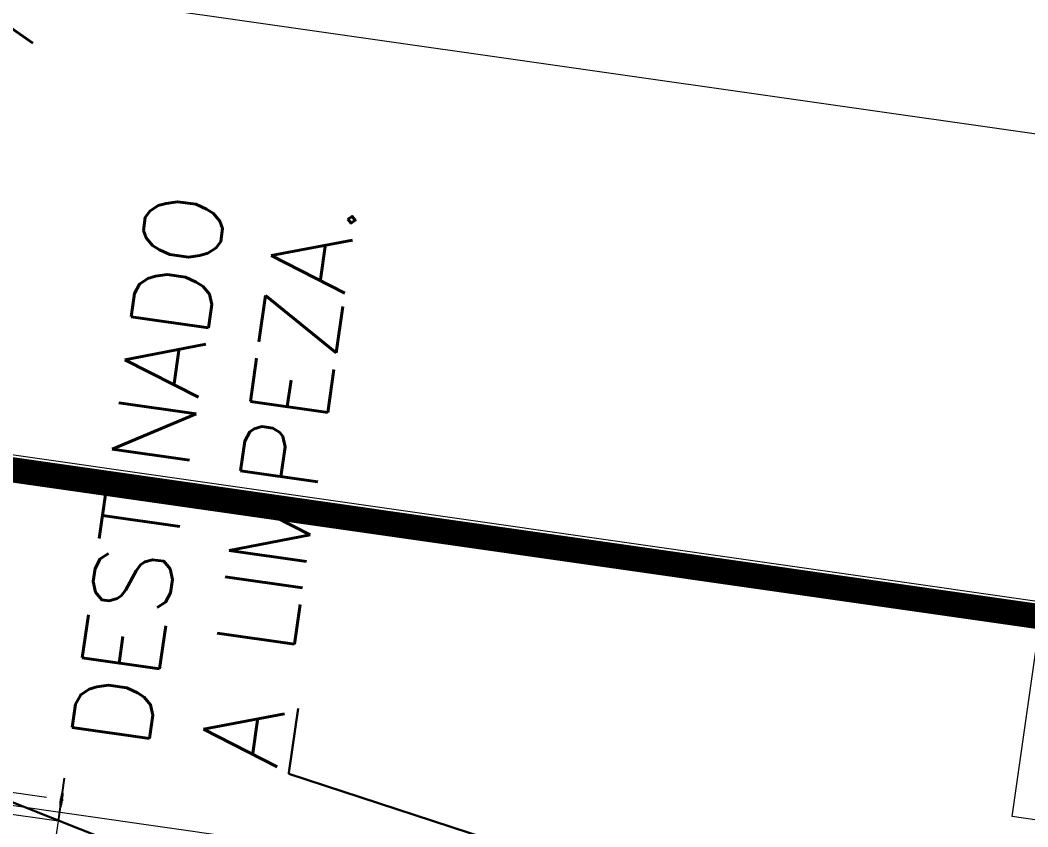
# Model space of a CAD drawing. Header units: millimetres. Extents: x -361192058 to 101130107379, y -14071650034 to 19218552450.
# Drawn here: x -137594.1 to -137356.9, y 42380.3 to 42570.2 of the extents above; entities that cross this region are included whole.
import ezdxf
from ezdxf.enums import TextEntityAlignment as Align

# ---------------------------------------------------------------- set-up
doc = ezdxf.new("R2010")
doc.units = ezdxf.units.MM
doc.header["$LTSCALE"] = 0.5
for name, color, linetype in [('02', 2, 'Continuous'), ('APBAN', 4, 'Continuous'), ('parede', 2, 'Continuous')]:
    doc.layers.add(name, color=color, linetype=linetype)
doc.styles.add('COTAS', font='romans.shx')
doc.styles.add('R80', font='simplex.shx', dxfattribs={"height": 0.2})
doc.styles.get("Standard").update_dxf_attribs({"font": 'txt.shx', "height": 0.12})
doc.dimstyles.new('COTAS', dxfattribs={"dimtxt": 0.08, "dimasz": 0.06, "dimexe": 0.18, "dimexo": 0.0625, "dimgap": 0.05, "dimtad": 1, "dimdec": 4, "dimzin": 4, "dimdsep": 46, "dimtxsty": 'R80', "dimblk1": 'DOT', "dimblk2": 'DOT', "dimsah": 1, "dimcen": 0.09, "dimse1": 1, "dimse2": 1, "dimclrt": 150, "dimadec": 0, "dimazin": 0, "dimtfac": 1, "dimtdec": 4, "dimtmove": 2, "dimatfit": 3, "dimldrblk": 'DOT', "dimfxl": 0, "dimtolj": 1, "dimtzin": 0, "dimarcsym": 0})

# ---------------------------------------------------------------- blocks, each defined once
blk = doc.blocks.new('_Dot')
at = {"color": 0, "lineweight": -2}
blk.add_line((-0.5, 0), (-1, 0), dxfattribs=at)
at = {"color": 0, "const_width": 0.5}
blk.add_lwpolyline([(-0.25, 0, 1), (0.25, 0, 1)], format="xyb", close=True, dxfattribs=at)
blk = doc.blocks.new('DOT')
for p, q in [((0, -1.5), (0, 1.5)), ((1.5, 0), (-1.5, 0))]:
    blk.add_line(p, q)
blk.add_circle((0, 0), 0.5)
blk = doc.blocks.new('BOLA')
for p, q in [((0, -1.435), (0, 1.435)), ((-1.435, 0), (1.435, 0))]:
    blk.add_line(p, q)
blk.add_circle((0, 0), 0.452)
blk = doc.blocks.new('APROVADO QUADRA 21.2 MBVII')
at = {"lineweight": 18}
for p, q in [((4279.7851, 2470.1802), (4289.3771, 2470.1802)), ((4279.7851, 2465.0407), (4279.7851, 2470.1802))]:
    blk.add_line(p, q, dxfattribs=at)
blk.add_lwpolyline([(4114.8259, 2517.8679), (4314.7408, 2517.8679), (4314.7408, 2359.9753), (4114.8259, 2359.9753)], close=True, dxfattribs=at)
at = {"layer": '02', "color": 7, "lineweight": 18}
blk.add_line((4273.7256, 2473.9785), (4273.7256, 2477.4829), dxfattribs=at)
at = {"layer": '02', "lineweight": 18}
blk.add_lwpolyline([(4229.7208, 2438.8395), (4290.9208, 2438.8395), (4290.9208, 2483.3895), (4229.7208, 2483.3895)], close=True, dxfattribs=at)
at = {"layer": '02', "lineweight": 18, "const_width": 0.1}
blk.add_lwpolyline([(4230.4708, 2439.5895), (4290.1708, 2439.5895), (4290.1708, 2482.6395), (4230.4708, 2482.6395)], close=True, dxfattribs=at)
at = {"layer": 'parede', "color": 7, "lineweight": 18}
for p, q in [((4273.0632, 2470.2059), (4273.0632, 2478.5592)), ((4272.5991, 2473.9185), (4272.5991, 2478.2498)), ((4263.3177, 2473.9185), (4272.5991, 2473.9185))]:
    blk.add_line(p, q, dxfattribs=at)
at = {"layer": '02', "color": 7, "lineweight": 18, "xscale": 0.06, "yscale": 0.06, "zscale": 0.06, "rotation": 270}
blk.add_blockref('BOLA', (4273.7256, 2473.9185), dxfattribs=at)
at = {"lineweight": 18, "insert": (4126.2855, 2620.7575), "char_height": 23.07542, "attachment_point": 1}
blk.add_mtext_dynamic_manual_height_columns('\\pt207.67878;QUADRA 21.2 - MBVII', width=240.627343, gutter_width=0.6, heights=[0], dxfattribs=at)
at = {"color": 0, "lineweight": 13, "flags": 8}
for p in [(4700.7247, 2280.1125), (4699.5738, 2277.8964), (4702.3546, 2276.195), (4703.6722, 2274.085), (4699.8445, 2272.2194), (4703.0488, 2270.137), (4703.0877, 2267.9803), (4700.6523, 2261.5216), (4700.7007, 2257.1593)]:
    blk.add_attdef('NIVEL', p, '', height=0.075, dxfattribs=at)
for rotation, width, p in [(90, 0.8, (4700.8205, 2275.7521)), (270, 0.6, (4703.8437, 2274.9021)), (90, 0.8, (4701.5575, 2268.5021)), (180, 0.6, (4651.1817, 2236.1931))]:
    blk.add_attdef('$PORTA', text='', height=0.09, rotation=rotation, dxfattribs=dict(at, width=width)).set_placement(p, align=Align.MIDDLE)
for p in [(4654.176, 2240.463), (4648.499, 2240.1923), (4637.8012, 2239.3845), (4633.4388, 2239.3361), (4656.3921, 2239.3121), (4652.4746, 2237.6822), (4646.4166, 2236.988), (4644.2598, 2236.9491), (4650.3646, 2236.3646)]:
    blk.add_attdef('NIVEL', p, '', height=0.075, rotation=270, dxfattribs=at)
at = {"color": 0, "lineweight": 13, "width": 0.8, "flags": 8}
for p in [(4652.0317, 2239.2163), (4644.7817, 2238.4793)]:
    blk.add_attdef('$PORTA', text='', height=0.09, dxfattribs=at).set_placement(p, align=Align.MIDDLE)
at = {"layer": 'APBAN', "lineweight": 18, "attachment_point": 4, "style": 'COTAS'}
for s, insert, char_height in [('REGISTRO DE\\PGAVETA %%C 1 1/2"', (4274.1787, 2474.9189), 0.309381), ('DESTINADO\\PA LIMPEZA.', (4276.798, 2473.504), 0.30938)]:
    blk.add_mtext(s, dxfattribs=dict(at, insert=insert, char_height=char_height))
at = {"layer": 'APBAN', "lineweight": 18, "annotation_type": 0, "has_hookline": 1, "hookline_direction": 0}
for points, text_width in [([(4270.5365, 2473.2436), (4274.0687, 2474.3754), (4274.1287, 2474.3754)], 4.1693), ([(4274.4967, 2472.0794), (4276.688, 2473.0415), (4276.748, 2473.0415)], 2.5192)]:
    blk.add_leader(points, dimstyle='COTAS', override={"dimldrblk": 'DOT'}, dxfattribs=dict(at, text_width=text_width))

msp = doc.modelspace()

# ---------------------------------------------------------------- block references
at = {"layer": '02', "color": 0, "lineweight": 30, "xscale": -4.574818403918471, "yscale": -59.40450511825884, "zscale": 4.574818403918471, "rotation": 261.8606972171988}
msp.add_blockref('APROVADO QUADRA 21.2 MBVII', (5129.041, 2225.201), dxfattribs=at)

doc.saveas('drawing.dxf')
